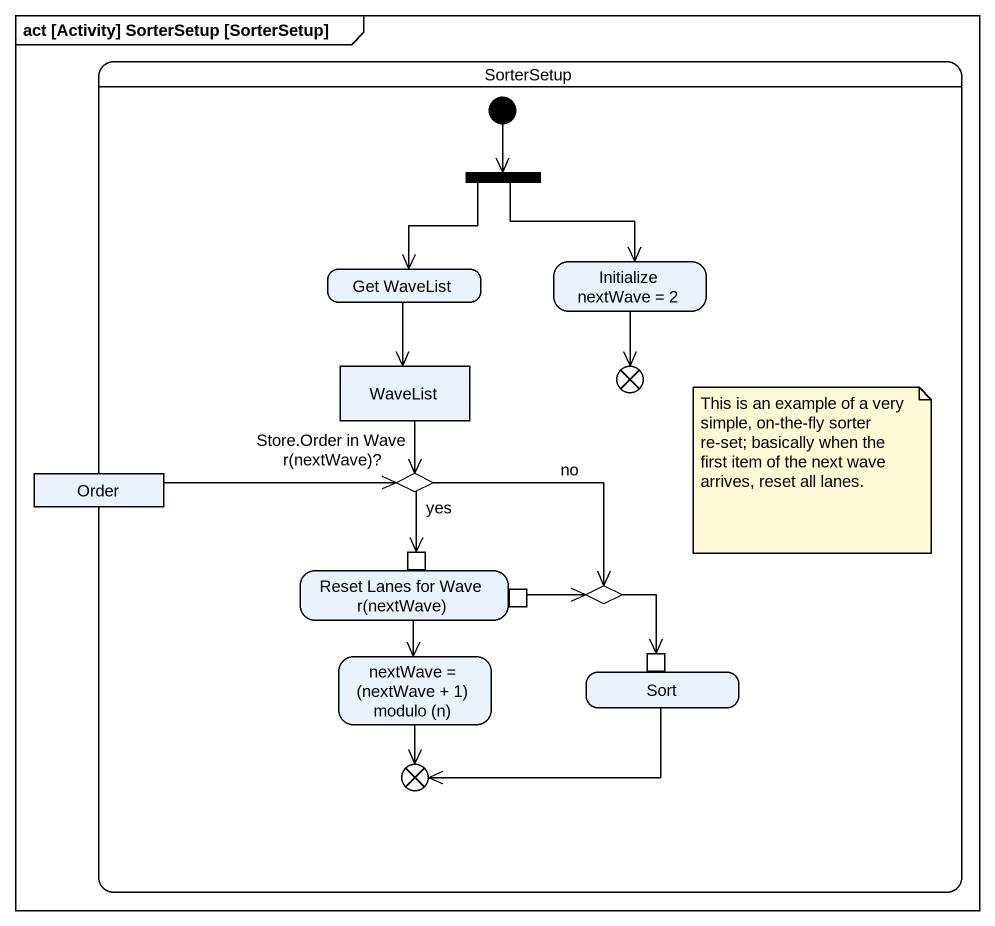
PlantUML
@startuml
mainframe act [Activity] SorterSetup [SorterSetup]
hide empty description
state SorterSetup {
  state fork1 <<fork>>
  state "Get WaveList" as Get_WaveList
  state "Initialize nextWave = 2" as Initialize_nextWave_2
  state WaveList <<object>>
  state flowfinal1 <<end>>
  state Order <<object>>
  state "Store.Order in Wave r(nextWave)?" as Store_Order_in_Wave_r <<choice>>
  state "Reset Lanes for Wave r(nextWave)" as Reset_Lanes_for_Wave_r {
    state pin1 <<inputPin>>
    state pin2 <<outputPin>>
  }
  state choice1 <<choice>>
  state "nextWave = (nextWave + 1) modulo (n)" as nextWave_nextWave_1_modulo_n
  state Sort {
    state pin3 <<inputPin>>
  }
  state flowfinal2 <<end>>
  [*] --> fork1
}
fork1 --> Get_WaveList
fork1 --> Initialize_nextWave_2
Get_WaveList --> WaveList
Initialize_nextWave_2 --> flowfinal1
WaveList --> Store_Order_in_Wave_r
Order -right-> Store_Order_in_Wave_r
Store_Order_in_Wave_r --> pin1 : yes
Store_Order_in_Wave_r -right-> choice1 : no
Reset_Lanes_for_Wave_r --> nextWave_nextWave_1_modulo_n
pin2 -right-> choice1
choice1 --> pin3
nextWave_nextWave_1_modulo_n --> flowfinal2
Sort -left-> flowfinal2
note as N1
  This is an example of a very simple, on-the-fly sorter re-set; basically when the first item of the next wave arrives, reset all lanes.
end note
@enduml
